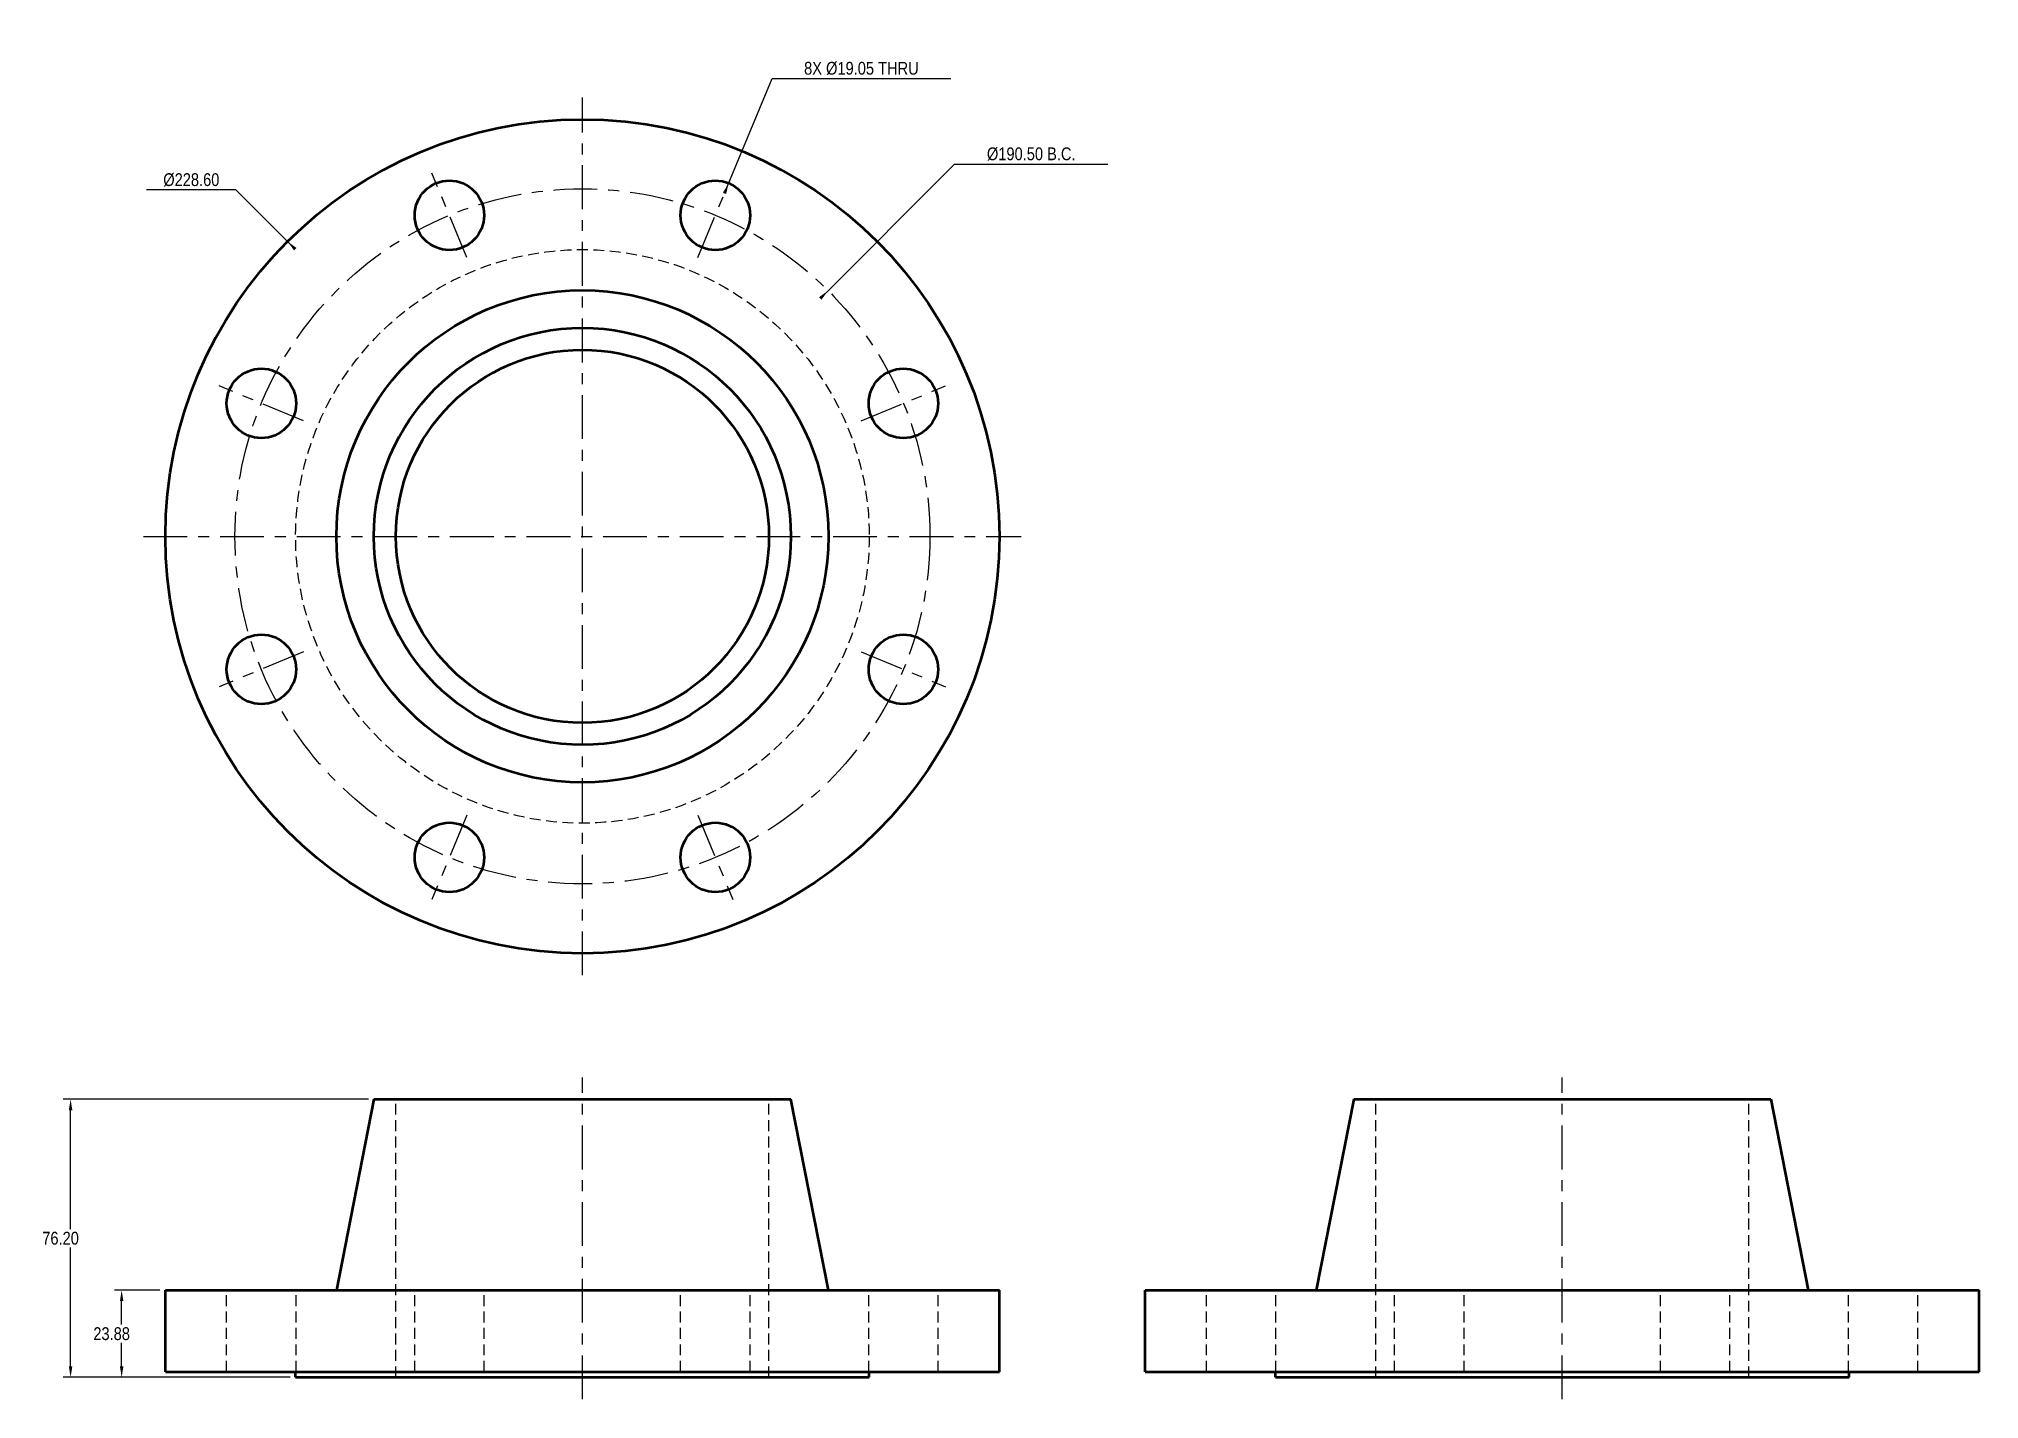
# Model space of a CAD drawing. Header units: millimetres. Extents: x -149 to 383, y -6 to 367.
import ezdxf

# ---------------------------------------------------------------- set-up
doc = ezdxf.new("R2010")
doc.units = ezdxf.units.MM
doc.linetypes.add('CENTER', pattern=[21, 12, -3, 3, -3])
doc.linetypes.add('HIDDEN', pattern=[4.5, 3, -1.5])
for name, color, linetype, lineweight in [('CENTER', 1, 'CENTER', 25), ('DIM', 3, 'Continuous', 25), ('HIDDEN', 8, 'HIDDEN', 25), ('VISIBLE', 7, 'Continuous', 50)]:
    doc.layers.add(name, color=color, linetype=linetype, lineweight=lineweight)
doc.styles.add('OpenSansCondensed-Light', font='OpenSansCondensed-Light.ttf')
doc.dimstyles.new('ENGINE_MM', dxfattribs={"dimtxt": 3.5, "dimasz": 3, "dimexe": 2, "dimexo": 1.5, "dimgap": 1, "dimtad": 1, "dimtih": 1, "dimtoh": 1, "dimzin": 0, "dimdsep": 46, "dimcen": 2.5, "dimazin": 3, "dimtfac": 1, "dimtofl": 0, "dimtmove": 0, "dimatfit": 3})

# ---------------------------------------------------------------- blocks, each defined once
blk = doc.blocks.new('_CLOSEDFILLED')
at = {"color": 0, "linetype": 'BYBLOCK'}
blk.add_solid([(-1, 0.16), (0, 0), (-1, -0.16)], dxfattribs=at)
blk = doc.blocks.new('*D1')
for p, q in [((-94.96, 325.46), (-119.46, 325.46)), ((-78.7, 309.2), (-94.96, 325.46))]:
    blk.add_line(p, q)
at = {"layer": 'Defpoints'}
for p in [(-80.82, 311.32), (0, 230.5)]:
    blk.add_point(p, dxfattribs=at)
at = {"layer": 'DIM', "xscale": 3, "yscale": 3, "rotation": 135}
blk.add_blockref('_CLOSEDFILLED', (-80.82, 311.32), dxfattribs=at)
at = {"layer": 'DIM', "insert": (-107.21, 328.21), "char_height": 3.5, "attachment_point": 5, "style": 'OpenSansCondensed-Light'}
blk.add_mtext('%%c228.60', dxfattribs=at)
blk = doc.blocks.new('*D2')
for p, q in [((65.23, 295.73), (102.04, 332.54)), ((102.04, 332.54), (144.04, 332.54))]:
    blk.add_line(p, q)
at = {"layer": 'Defpoints'}
for p in [(67.35, 297.85), (0, 230.5)]:
    blk.add_point(p, dxfattribs=at)
at = {"layer": 'DIM', "xscale": 3, "yscale": 3, "rotation": 45}
blk.add_blockref('_CLOSEDFILLED', (67.35, 297.85), dxfattribs=at)
at = {"layer": 'DIM', "insert": (123.04, 335.29), "char_height": 3.5, "attachment_point": 5, "style": 'OpenSansCondensed-Light'}
blk.add_mtext('%%c190.50 B.C.', dxfattribs=at)
blk = doc.blocks.new('*D3')
for p, q in [((38.95, 324.53), (51.98, 355.99)), ((51.98, 355.99), (100.98, 355.99))]:
    blk.add_line(p, q)
at = {"layer": 'Defpoints'}
for p in [(40.1, 327.3), (36.45, 318.5)]:
    blk.add_point(p, dxfattribs=at)
at = {"layer": 'DIM', "xscale": 3, "yscale": 3, "rotation": 67.49999999999996}
blk.add_blockref('_CLOSEDFILLED', (40.1, 327.3), dxfattribs=at)
at = {"layer": 'DIM', "insert": (76.48, 358.74), "char_height": 3.5, "attachment_point": 5, "style": 'OpenSansCondensed-Light'}
blk.add_mtext('8X %%c19.05 THRU', dxfattribs=at)

msp = doc.modelspace()

# ---------------------------------------------------------------- linework, layer by layer
at = {"layer": 'CENTER'}
for p, q in [((0, 110.2), (0, 350.8)), ((-31.657, 306.928), (-41.244, 330.071)), ((31.657, 306.928), (41.244, 330.071)), ((-76.428, 262.157), (-99.571, 271.744)), ((76.428, 262.157), (99.571, 271.744)), ((-120.3, 230.5), (120.3, 230.5)), ((-76.428, 198.843), (-99.571, 189.256)), ((76.428, 198.843), (99.571, 189.256)), ((-31.657, 154.072), (-41.244, 130.929)), ((31.657, 154.072), (41.244, 130.929)), ((0, -6), (0, 82.2)), ((268.6, -6), (268.6, 82.2))]:
    msp.add_line(p, q, dxfattribs=at)
msp.add_circle((0, 230.5), 95.25, dxfattribs=at)
at = {"layer": 'HIDDEN'}
for p, q in [((-51.13, 0), (-51.13, 76.2)), ((51.13, 0), (51.13, 76.2)), ((217.47, 0), (217.47, 76.2)), ((319.73, 0), (319.73, 76.2)), ((-97.525, 1.524), (-97.525, 23.876)), ((-78.475, 1.524), (-78.475, 23.876)), ((-45.976, 1.524), (-45.976, 23.876)), ((-26.926, 1.524), (-26.926, 23.876)), ((26.926, 1.524), (26.926, 23.876)), ((45.976, 1.524), (45.976, 23.876)), ((78.475, 1.524), (78.475, 23.876)), ((97.525, 1.524), (97.525, 23.876)), ((171.075, 1.524), (171.075, 23.876)), ((190.125, 1.524), (190.125, 23.876)), ((222.624, 1.524), (222.624, 23.876)), ((241.674, 1.524), (241.674, 23.876)), ((295.526, 1.524), (295.526, 23.876)), ((314.576, 1.524), (314.576, 23.876)), ((347.075, 1.524), (347.075, 23.876)), ((366.125, 1.524), (366.125, 23.876))]:
    msp.add_line(p, q, dxfattribs=at)
msp.add_circle((0, 230.5), 78.613, dxfattribs=at)
at = {"layer": 'VISIBLE'}
for p, q in [((-57.15, 76.2), (-67.437, 23.876)), ((-57.15, 76.2), (57.15, 76.2)), ((67.437, 23.876), (57.15, 76.2)), ((211.45, 76.2), (201.163, 23.876)), ((211.45, 76.2), (325.75, 76.2)), ((325.75, 76.2), (336.037, 23.876)), ((-114.3, 23.876), (114.3, 23.876)), ((-114.3, 1.524), (-114.3, 23.876)), ((114.3, 1.524), (114.3, 23.876)), ((154.3, 23.876), (382.9, 23.876)), ((154.3, 1.524), (154.3, 23.876)), ((382.9, 1.524), (382.9, 23.876)), ((-114.3, 1.524), (114.3, 1.524)), ((-78.613, 0), (-78.613, 1.524)), ((-78.613, 0), (78.613, 0)), ((78.613, 0), (78.613, 1.524)), ((154.3, 1.524), (382.9, 1.524)), ((189.987, 0), (189.987, 1.524)), ((189.987, 0), (347.213, 0)), ((347.213, 0), (347.213, 1.524))]:
    msp.add_line(p, q, dxfattribs=at)
for centre, radius in [((0, 230.5), 114.3), ((-36.451, 318.5), 9.525), ((36.451, 318.5), 9.525), ((0, 230.5), 67.437), ((0, 230.5), 57.15), ((0, 230.5), 51.13), ((-88, 266.951), 9.525), ((88, 266.951), 9.525), ((-88, 194.049), 9.525), ((88, 194.049), 9.525), ((-36.451, 142.5), 9.525), ((36.451, 142.5), 9.525)]:
    msp.add_circle(centre, radius, dxfattribs=at)

# ---------------------------------------------------------------- dimensions: what is measured, and where the dimension line sits
at = {"layer": 'DIM'}
for p1, p2, text, picture, middle in [((32.806, 309.7), (40.096, 327.299), '8X <> THRU', '*D3', (51.978, 355.986)), ((-67.352, 163.148), (67.352, 297.852), '<> B.C.', '*D2', (102.036, 332.536))]:
    dim = msp.add_diameter_dim_2p(p1=p1, p2=p2, text=text, dimstyle='ENGINE_MM', dxfattribs=at)
    dim.commit()
    dim.dimension.update_dxf_attribs({"geometry": picture, "text_midpoint": middle, "dimtype": 163})
dim = msp.add_diameter_dim_2p(p1=(80.822, 149.678), p2=(-80.822, 311.322), dimstyle='ENGINE_MM', dxfattribs=at)
dim.commit()
dim.dimension.update_dxf_attribs({"geometry": '*D1', "text_midpoint": (-94.964, 325.464), "dimtype": 163})
for base, p2 in [((-140.3, 0), (-57.15, 76.2)), ((-126.3, 0), (-114.3, 23.876))]:
    msp.add_linear_dim(base=base, p1=(-78.613, 0), p2=p2, angle=90, dimstyle='ENGINE_MM', dxfattribs=at).render()

doc.saveas('drawing.dxf')
